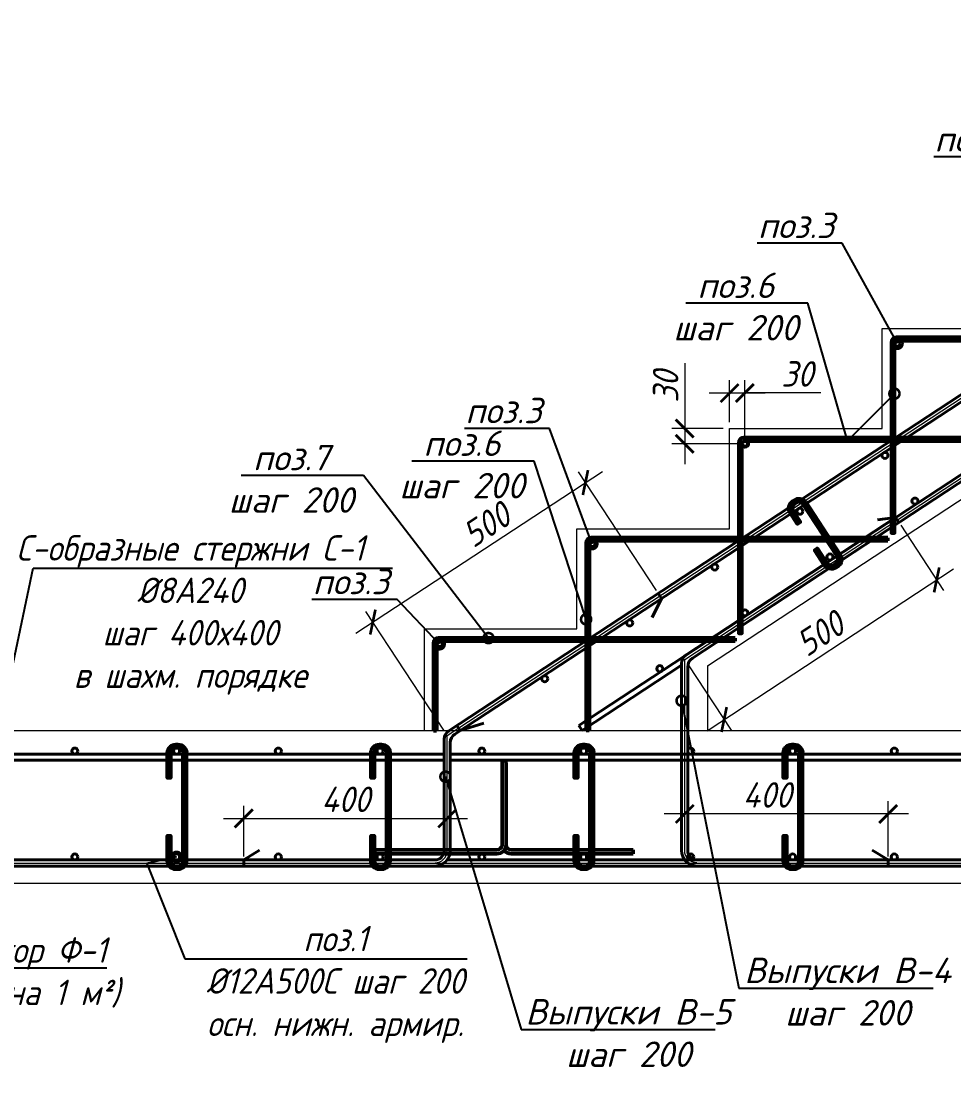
# Model space of a CAD drawing. Header units: millimetres. Extents: x 504091 to 2165846, y 135022 to 442887.
# Drawn here: x 1273794 to 1275628, y 234439 to 236512 of the extents above; entities that cross this region are included whole.
import ezdxf
from ezdxf import colors
from ezdxf.entities.mleader import LeaderData, LeaderLine
from ezdxf.math import Vec2, Vec3

# ---------------------------------------------------------------- set-up
doc = ezdxf.new("R2010")
doc.units = ezdxf.units.MM
doc.layers.get('Defpoints').update_dxf_attribs({"color": 255})
doc.layers.add('!Defpoints', color=255, linetype='Continuous', lineweight=5, plot=False)
for name, color, linetype, lineweight in [('Арматура 12', 26, 'Continuous', 50), ('К_Арматура 8', 134, 'Continuous', 50), ('КР_Арматура 12', 174, 'Continuous', 40), ('Монолит тонкий', 204, 'Continuous', 9), ('Размер', 7, 'Continuous', 13), ('Размеры КР', 164, 'Continuous', 9)]:
    doc.layers.add(name, color=color, linetype=linetype, lineweight=lineweight)
doc.layers.add('Контур', color=7, linetype='Continuous')
doc.styles.add('GOST 2.304_new', font='isocpeur.ttf', dxfattribs={"width": 0.9, "oblique": 15})
doc.linetypes.add('зигзаг', pattern='A,0.00254,-5.08,[131,ltypeshp.shx,S=5.08,R=0,X=-5.08,Y=0],-10.16,[131,ltypeshp.shx,S=5.08,R=180,X=5.08,Y=0],-5.08', length=20.32254)
doc.dimstyles.new('SPDS 1_20', dxfattribs={"dimscale": 20, "dimtxt": 2.5, "dimasz": 1.77, "dimexe": 1.25, "dimexo": 0.625, "dimtad": 1, "dimdec": 0, "dimrnd": 0.001, "dimtxsty": 'GOST 2.304_new', "dimblk": 'ARCHTICK', "dimcen": 2.5, "dimdle": 2, "dimclrt": 256, "dimadec": 0, "dimazin": 2, "dimtfac": 0.75, "dimtdec": 0, "dimtmove": 1, "dimatfit": 3, "dimfxl": 0, "dimtolj": 1, "dimlwd": 9, "dimlwe": 9, "dimarcsym": 0})

# ---------------------------------------------------------------- blocks, each defined once
blk = doc.blocks.new('_DotSmall')
at = {"color": 0, "linetype": 'ByBlock', "lineweight": 35, "const_width": 0.5}
blk.add_lwpolyline([(-0.0625, 0, 1), (0.0625, 0, 1)], format="xyb", close=True, dxfattribs=at)
blk = doc.blocks.new('_ArchTick')
at = {"color": 0, "linetype": 'ByBlock', "const_width": 0.15}
blk.add_lwpolyline([(-0.5, -0.5), (0.5, 0.5)], dxfattribs=at)
blk = doc.blocks.new('*D2921')
at = {"layer": 'Defpoints', "color": 0, "lineweight": 20, "transparency": 16777216}
for p in [(1275516.7, 235530.6), (1275594.1, 235412.8), (1275098.8, 235256)]:
    blk.add_point(p, dxfattribs=at)
at = {"layer": 'Размеры КР', "color": 0, "lineweight": 9, "transparency": 16777216}
for p, q in [((1275523.6, 235520.1), (1275607.8, 235391.9)), ((1275142.8, 235116.2), (1275627.5, 235434.7)), ((1275105.7, 235245.5), (1275190, 235117.3))]:
    blk.add_line(p, q, dxfattribs=at)
at = {"layer": 'Размеры КР', "color": 0, "lineweight": 9, "transparency": 16777216, "xscale": 35.4, "yscale": 35.4, "zscale": 35.4}
for p, rotation in [((1275594.1, 235412.8), 33.31156834365187), ((1275176.3, 235138.2), 213.3115683436519)]:
    blk.add_blockref('_ArchTick', p, dxfattribs=dict(at, rotation=rotation))
at = {"layer": 'Размеры КР', "lineweight": 20, "transparency": 16777216, "insert": (1275364.6, 235306.8), "char_height": 50, "attachment_point": 5, "rotation": 33.3116, "style": 'GOST 2.304_new'}
blk.add_mtext('\\A1;500', dxfattribs=at)
blk = doc.blocks.new('*D2922')
at = {"layer": 'Defpoints', "color": 0, "lineweight": 20, "transparency": 16777216}
for p in [(1274903.7, 235604.2), (1275050, 235381.5), (1274632.1, 235107)]:
    blk.add_point(p, dxfattribs=at)
at = {"layer": 'Размеры КР', "color": 0, "lineweight": 9, "transparency": 16777216}
for p, q in [((1274452.4, 235307.8), (1274937.2, 235626.2)), ((1275043.2, 235391.9), (1274890, 235625.1)), ((1274625.2, 235117.5), (1274472.1, 235350.7))]:
    blk.add_line(p, q, dxfattribs=at)
at = {"layer": 'Размеры КР', "color": 0, "lineweight": 9, "transparency": 16777216, "xscale": 35.4, "yscale": 35.4, "zscale": 35.4}
for p, rotation in [((1274903.7, 235604.2), 33.29157162025434), ((1274485.8, 235329.8), 213.2915716202543)]:
    blk.add_blockref('_ArchTick', p, dxfattribs=dict(at, rotation=rotation))
at = {"layer": 'Размеры КР', "lineweight": 20, "transparency": 16777216, "insert": (1274708.7, 235521), "char_height": 50, "attachment_point": 5, "rotation": 33.2916, "style": 'GOST 2.304_new'}
blk.add_mtext('\\A1;500', dxfattribs=at)
blk = doc.blocks.new('*D2923')
at = {"layer": 'Defpoints', "color": 0, "lineweight": 20, "transparency": 16777216}
for p in [(1275098.8, 234952.5), (1275098.8, 234933.4), (1275498.8, 234856.1)]:
    blk.add_point(p, dxfattribs=at)
at = {"layer": 'Контур', "color": 0, "lineweight": 9, "transparency": 16777216}
for p, q in [((1275098.8, 234945.9), (1275098.8, 234977.5)), ((1275498.8, 234868.6), (1275498.8, 234977.5)), ((1275538.8, 234952.5), (1275058.8, 234952.5))]:
    blk.add_line(p, q, dxfattribs=at)
at = {"layer": 'Контур', "color": 0, "lineweight": 9, "transparency": 16777216, "xscale": 35.4, "yscale": 35.4, "zscale": 35.4, "rotation": 180}
blk.add_blockref('_ArchTick', (1275098.8, 234952.5), dxfattribs=at)
at = {"layer": 'Контур', "color": 0, "lineweight": 9, "transparency": 16777216, "xscale": 35.4, "yscale": 35.4, "zscale": 35.4}
blk.add_blockref('_ArchTick', (1275498.8, 234952.5), dxfattribs=at)
at = {"layer": 'Контур', "lineweight": 20, "transparency": 16777216, "insert": (1275260.6, 234990), "char_height": 50, "attachment_point": 5, "style": 'GOST 2.304_new'}
blk.add_mtext('\\A1;400', dxfattribs=at)
blk = doc.blocks.new('*D2924')
at = {"layer": 'Defpoints', "color": 0, "lineweight": 20, "transparency": 16777216}
for p in [(1274632.1, 234943.8), (1274632.1, 234902.3), (1274232.1, 234856.1)]:
    blk.add_point(p, dxfattribs=at)
at = {"layer": 'Контур', "color": 0, "lineweight": 9, "transparency": 16777216}
for p, q in [((1274232.1, 234868.6), (1274232.1, 234968.8)), ((1274632.1, 234914.8), (1274632.1, 234968.8)), ((1274192.1, 234943.8), (1274672.1, 234943.8))]:
    blk.add_line(p, q, dxfattribs=at)
at = {"layer": 'Контур', "color": 0, "lineweight": 9, "transparency": 16777216, "xscale": 35.4, "yscale": 35.4, "zscale": 35.4, "rotation": 180}
blk.add_blockref('_ArchTick', (1274232.1, 234943.8), dxfattribs=at)
at = {"layer": 'Контур', "color": 0, "lineweight": 9, "transparency": 16777216, "xscale": 35.4, "yscale": 35.4, "zscale": 35.4}
blk.add_blockref('_ArchTick', (1274632.1, 234943.8), dxfattribs=at)
at = {"layer": 'Контур', "lineweight": 20, "transparency": 16777216, "insert": (1274432.1, 234981.3), "char_height": 50, "attachment_point": 5, "style": 'GOST 2.304_new'}
blk.add_mtext('\\A1;400', dxfattribs=at)
blk = doc.blocks.new('A$C087e266e')
at = {"layer": 'К_Арматура 8', "ltscale": 40}
for p, q in [((-29.1, 68.4), (-29.1, -93.2)), ((-21.1, 68.4), (-21.1, -93.2)), ((-279.1, -103.2), (-39.1, -103.2)), ((-279.1, -103.2), (-279.1, -111.2)), ((228.9, -103.2), (-11.1, -103.2)), ((228.9, -103.2), (228.9, -111.2)), ((-279.1, -111.2), (-39.1, -111.2)), ((228.9, -111.2), (-11.1, -111.2))]:
    blk.add_line(p, q, dxfattribs=at)
for centre, radius, start, end in [((-25.1, 68.4), 4, 0, 180), ((-39.1, -93.2), 10, 270, 0), ((-11.1, -93.2), 18, 180, 270), ((-11.1, -93.2), 10, 180, 270), ((-39.1, -93.2), 18, 270, 321.0576)]:
    blk.add_arc(centre, radius, start, end, dxfattribs=at)
blk = doc.blocks.new('*D2944')
at = {"layer": 'Defpoints', "color": 0, "lineweight": 20, "transparency": 16777216}
for p in [(1275217.1, 235780.3), (1275187.1, 235710.3), (1275217.1, 235680.3)]:
    blk.add_point(p, dxfattribs=at)
at = {"layer": 'Контур', "color": 0, "lineweight": 9, "transparency": 16777216}
for p, q in [((1275187.1, 235722.8), (1275187.1, 235805.3)), ((1275217.1, 235692.8), (1275217.1, 235805.3)), ((1275147.1, 235780.3), (1275257.1, 235780.3)), ((1275366.1, 235780.3), (1275217.1, 235780.3))]:
    blk.add_line(p, q, dxfattribs=at)
at = {"layer": 'Контур', "color": 0, "lineweight": 9, "transparency": 16777216, "xscale": 35.4, "yscale": 35.4, "zscale": 35.4, "rotation": 180}
blk.add_blockref('_ArchTick', (1275187.1, 235780.3), dxfattribs=at)
at = {"layer": 'Контур', "color": 0, "lineweight": 9, "transparency": 16777216, "xscale": 35.4, "yscale": 35.4, "zscale": 35.4}
blk.add_blockref('_ArchTick', (1275217.1, 235780.3), dxfattribs=at)
at = {"layer": 'Контур', "lineweight": 20, "transparency": 16777216, "insert": (1275319.9, 235817.8), "char_height": 50, "attachment_point": 5, "style": 'GOST 2.304_new'}
blk.add_mtext('\\A1;30', dxfattribs=at)
blk = doc.blocks.new('*D2945')
at = {"layer": 'Defpoints', "color": 0, "lineweight": 20, "transparency": 16777216}
for p in [(1275187.1, 235710.3), (1275098.8, 235680.3), (1275217.1, 235680.3)]:
    blk.add_point(p, dxfattribs=at)
at = {"layer": 'Контур', "color": 0, "lineweight": 9, "transparency": 16777216}
for p, q in [((1275098.8, 235838.8), (1275098.8, 235710.3)), ((1275098.8, 235750.3), (1275098.8, 235640.3)), ((1275174.6, 235710.3), (1275073.8, 235710.3)), ((1275204.6, 235680.3), (1275073.8, 235680.3))]:
    blk.add_line(p, q, dxfattribs=at)
at = {"layer": 'Контур', "color": 0, "lineweight": 9, "transparency": 16777216, "xscale": 35.4, "yscale": 35.4, "zscale": 35.4}
for p, rotation in [((1275098.8, 235710.3), 90), ((1275098.8, 235680.3), 270)]:
    blk.add_blockref('_ArchTick', p, dxfattribs=dict(at, rotation=rotation))
at = {"layer": 'Контур', "lineweight": 20, "transparency": 16777216, "insert": (1275061.3, 235792.6), "char_height": 50, "attachment_point": 5, "rotation": 90, "style": 'GOST 2.304_new'}
blk.add_mtext('\\A1;30', dxfattribs=at)

msp = doc.modelspace()

# ---------------------------------------------------------------- linework, layer by layer
at = {"layer": '!Defpoints', "lineweight": 15, "ltscale": 100}
for points in [[(1274608.0874, 234856.6158, 0.414213562), (1274632.0874, 234880.6158), (1274632.0874, 235107.0122), (1279153.897, 238076.3338)], [(1275122.8384, 234856.6158, -0.414213562), (1275098.8384, 234880.6158), (1275098.8384, 235255.9759), (1279390.5344, 238076.3338)], [(1272387.0874, 234856.1307), (1279701.5007, 234856.1307, 0.414213562), (1279721.5007, 234876.1307), (1279721.5007, 238056.3338)]]:
    msp.add_lwpolyline(points, format="xyb", dxfattribs=at)
at = {"layer": 'Арматура 12', "lineweight": 53, "ltscale": 20}
for p, q in [((1274905.0874, 235485.3338), (1274905.0874, 235116.3338)), ((1274911.0874, 235483.3338), (1274911.0874, 235116.3338)), ((1275497.8937, 235495.3338), (1274915.0874, 235495.3338)), ((1275497.8937, 235489.3338), (1274917.0874, 235489.3338)), ((1275497.8937, 235489.3338), (1275497.8937, 235495.3338)), ((1275197.8937, 235298.3338), (1274615.0874, 235298.3338)), ((1275197.8937, 235292.3338), (1274617.0874, 235292.3338)), ((1275197.8937, 235292.3338), (1275197.8937, 235298.3338)), ((1274605.0874, 235288.3338), (1274605.0874, 235116.3338)), ((1274611.0874, 235286.3338), (1274611.0874, 235116.3338)), ((1274605.0874, 235116.3338), (1274611.0874, 235116.3338)), ((1274911.0874, 235116.3338), (1274905.0874, 235116.3338))]:
    msp.add_line(p, q, dxfattribs=at)
for points in [[(1275517.0874, 235883.3338), (1276097.8937, 235883.3338), (1276097.8937, 235889.3338), (1275515.0874, 235889.3338, 0.414213562), (1275505.0874, 235879.3338), (1275505.0874, 235505.0109), (1275511.0874, 235505.0109), (1275511.0874, 235877.3338)], [(1275217.0874, 235686.3338), (1275797.8937, 235686.3338), (1275797.8937, 235692.3338), (1275215.0874, 235692.3338, 0.414213562), (1275205.0874, 235682.3338), (1275205.0874, 235308.0109), (1275211.0874, 235308.0109), (1275211.0874, 235680.3338)], [(1275331.0701, 235562.738, 0.385584486), (1275317.7482, 235564.4405), (1275314.534, 235562.3298, 0.414213562), (1275311.5206, 235547.7895), (1275325.6026, 235526.0755), (1275320.5873, 235522.7821), (1275306.5053, 235544.4961, -0.414213562), (1275311.2406, 235567.3451), (1275314.4548, 235569.4558, -0.394921318), (1275336.0827, 235566.0355, -0.242110317)], [(1275403.292, 235463.694), (1275404.2559, 235462.226, -0.414213562), (1275399.5206, 235439.377), (1275396.3064, 235437.2664, -0.414213562), (1275373.4574, 235442.0017), (1275354.3356, 235471.2958), (1275359.3509, 235474.5892), (1275378.4727, 235445.2951, 0.414213562), (1275393.013, 235442.2817), (1275396.2272, 235444.3924, 0.414213562), (1275399.2406, 235458.9326), (1275398.2766, 235460.4006)], [(1274113.2284, 235070.1307, 0.468919726), (1274102.7284, 235083.0346), (1274098.8831, 235083.0346, 0.414213562), (1274088.3831, 235072.5346), (1274088.3831, 235023.619), (1274082.3831, 235023.619), (1274082.3831, 235072.5346, -0.414213562), (1274098.8831, 235089.0346), (1274102.7284, 235089.0346, -0.450955437), (1274119.2284, 235070.1307, -0.242110317)], [(1274513.2284, 235070.1307, 0.468919726), (1274502.7284, 235083.0346), (1274498.8831, 235083.0346, 0.414213562), (1274488.3831, 235072.5346), (1274488.3831, 235023.619), (1274482.3831, 235023.619), (1274482.3831, 235072.5346, -0.414213562), (1274498.8831, 235089.0346), (1274502.7284, 235089.0346, -0.450955437), (1274519.2284, 235070.1307, -0.242110317)], [(1274913.2284, 235070.1307, 0.468919726), (1274902.7284, 235083.0346), (1274898.8831, 235083.0346, 0.414213562), (1274888.3831, 235072.5346), (1274888.3831, 235023.619), (1274882.3831, 235023.619), (1274882.3831, 235072.5346, -0.414213562), (1274898.8831, 235089.0346), (1274902.7284, 235089.0346, -0.450955437), (1274919.2284, 235070.1307, -0.242110317)], [(1275323.9793, 235070.1307, 0.468919726), (1275313.4793, 235083.0346), (1275309.6341, 235083.0346, 0.414213562), (1275299.1341, 235072.5346), (1275299.1341, 235023.619), (1275293.1341, 235023.619), (1275293.1341, 235072.5346, -0.414213562), (1275309.6341, 235089.0346), (1275313.4793, 235089.0346, -0.450955437), (1275329.9793, 235070.1307, -0.242110317)], [(1274119.2284, 234862.1307), (1274119.2284, 234860.3746, -0.414213562), (1274102.7284, 234843.8746), (1274098.8831, 234843.8746, -0.414213562), (1274082.3831, 234860.3746), (1274082.3831, 234909.3045), (1274088.3831, 234909.3045), (1274088.3831, 234860.3746, 0.414213562), (1274098.8831, 234849.8746), (1274102.7284, 234849.8746, 0.414213562), (1274113.2284, 234860.3746), (1274113.2284, 234862.1307)], [(1274519.2284, 234862.1307), (1274519.2284, 234860.3746, -0.414213562), (1274502.7284, 234843.8746), (1274498.8831, 234843.8746, -0.414213562), (1274482.3831, 234860.3746), (1274482.3831, 234909.3045), (1274488.3831, 234909.3045), (1274488.3831, 234860.3746, 0.414213562), (1274498.8831, 234849.8746), (1274502.7284, 234849.8746, 0.414213562), (1274513.2284, 234860.3746), (1274513.2284, 234862.1307)], [(1274919.2284, 234862.1307), (1274919.2284, 234860.3746, -0.414213562), (1274902.7284, 234843.8746), (1274898.8831, 234843.8746, -0.414213562), (1274882.3831, 234860.3746), (1274882.3831, 234909.3045), (1274888.3831, 234909.3045), (1274888.3831, 234860.3746, 0.414213562), (1274898.8831, 234849.8746), (1274902.7284, 234849.8746, 0.414213562), (1274913.2284, 234860.3746), (1274913.2284, 234862.1307)], [(1275329.9793, 234862.1307), (1275329.9793, 234860.3746, -0.414213562), (1275313.4793, 234843.8746), (1275309.6341, 234843.8746, -0.414213562), (1275293.1341, 234860.3746), (1275293.1341, 234909.3045), (1275299.1341, 234909.3045), (1275299.1341, 234860.3746, 0.414213562), (1275309.6341, 234849.8746), (1275313.4793, 234849.8746, 0.414213562), (1275323.9793, 234860.3746), (1275323.9793, 234862.1307)]]:
    msp.add_lwpolyline(points, format="xyb", dxfattribs=at)
for points in [[(1275398.3713, 235460.2488), (1275331.0701, 235562.738)], [(1275336.0827, 235566.0355), (1275403.3855, 235463.544)]]:
    msp.add_lwpolyline(points, dxfattribs=at)
for points in [[(1274113.2284, 234862.1307), (1274113.2284, 235070.1307), (1274119.2284, 235070.1307), (1274119.2284, 234862.1307)], [(1274513.2284, 234862.1307), (1274513.2284, 235070.1307), (1274519.2284, 235070.1307), (1274519.2284, 234862.1307)], [(1274913.2284, 234862.1307), (1274913.2284, 235070.1307), (1274919.2284, 235070.1307), (1274919.2284, 234862.1307)], [(1275323.9793, 234862.1307), (1275323.9793, 235070.1307), (1275329.9793, 235070.1307), (1275329.9793, 234862.1307)]]:
    msp.add_lwpolyline(points, close=True, dxfattribs=at)
for centre in [(1275517.0874, 235877.3338), (1275217.0874, 235680.3338), (1274917.0874, 235483.3338), (1274617.0874, 235286.3338)]:
    msp.add_circle(centre, 6, dxfattribs=at)
for centre in [(1274915.0874, 235485.3338), (1274615.0874, 235288.3338)]:
    msp.add_arc(centre, 10, 90, 180, dxfattribs=at)
at = {"layer": 'КР_Арматура 12', "ltscale": 12}
for p, q in [((1274635.1094, 235116.1747), (1279067.9325, 238027.0618)), ((1274890.682, 235126.3622), (1279304.6269, 238027.058)), ((1274647.1094, 235109.6987), (1279071.5203, 238015.0618)), ((1275113.8543, 235258.6642), (1279308.217, 238015.058)), ((1275513.3933, 235535.5871), (1275477.9165, 235530.9345)), ((1275519.9801, 235525.5564), (1275513.3933, 235535.5871)), ((1275053.3249, 235376.4468), (1275034.579, 235339.0372)), ((1275053.3249, 235376.4468), (1275046.7381, 235386.4775)), ((1274897.2723, 235116.3338), (1275092.8384, 235244.8533)), ((1274657.2137, 235116.3338), (1274650.6269, 235126.3645)), ((1274657.2137, 235116.3338), (1274703.8662, 235131.2604)), ((1274897.2723, 235116.3338), (1274890.682, 235126.3622)), ((1274626.0874, 234880.1307), (1274626.0874, 235099.4569)), ((1274638.0874, 234880.6158), (1274638.0874, 235092.9809)), ((1272387.0874, 235070.1307), (1274626.0874, 235070.1307)), ((1274626.0874, 235070.1307), (1272387.0874, 235070.1307)), ((1280046.5007, 235070.1307), (1274638.0874, 235070.1307)), ((1272387.0874, 235058.1307), (1274626.0874, 235058.1307)), ((1274626.0874, 235058.1307), (1272387.0874, 235058.1307)), ((1280046.5007, 235058.1307), (1274638.0874, 235058.1307)), ((1274232.0874, 234862.1307), (1274263.3686, 234881.2633)), ((1275498.8384, 234862.1307), (1275467.5571, 234881.2633)), ((1272387.0874, 234862.1307), (1274608.0877, 234862.1307)), ((1274232.0874, 234862.1307), (1274232.0874, 234850.1307)), ((1275498.8384, 234862.1307), (1275498.8384, 234850.1307))]:
    msp.add_line(p, q, dxfattribs=at)
for points in [[(1272387.0874, 234850.1307), (1279707.5007, 234850.1307, 0.414213562), (1279727.5007, 234870.1307), (1279727.5007, 238056.3338)], [(1274631.6715, 234862.1307), (1279695.5007, 234862.1307, 0.414213562), (1279715.5007, 234882.1307), (1279715.5007, 238056.3338)], [(1275122.8384, 234850.1307, -0.40291951), (1275092.8384, 234880.6158), (1275092.8384, 235248.4238, -0.252520986), (1275101.8546, 235265.1377), (1275513.3933, 235535.5871)], [(1275122.8384, 234862.1307, -0.414213562), (1275104.8384, 234880.1307), (1275104.8384, 235241.9505, -0.252520986), (1275113.8546, 235258.6644), (1275519.9801, 235525.5564)]]:
    msp.add_lwpolyline(points, format="xyb", dxfattribs=at)
for centre in [(1275492.3484, 235657.5611), (1275551.3502, 235567.7107), (1275325.1709, 235547.781), (1275384.2109, 235457.8724), (1275157.9933, 235438.0011), (1275217.0716, 235348.0341), (1274990.854, 235328.1628), (1275049.9323, 235238.1958), (1274823.7147, 235218.3244), (1273900.0874, 235076.1307), (1274100.0874, 235076.1307), (1274300.0874, 235076.1307), (1274500.0874, 235076.1307), (1274700.0874, 235076.1307), (1274900.0874, 235076.1307), (1275110.8384, 235076.1307), (1275310.8384, 235076.1307), (1275510.8384, 235076.1307), (1273900.0874, 234868.1307), (1274100.0874, 234868.1307), (1274300.0874, 234868.1307), (1274500.0874, 234868.1307), (1274700.0874, 234868.1307), (1274900.0874, 234868.1307), (1275110.8384, 234868.1307), (1275310.8384, 234868.1307), (1275510.8384, 234868.1307)]:
    msp.add_circle(centre, 6, dxfattribs=at)
for centre, radius, start, end in [((1274646.0874, 235099.4569), 20, 123.2915716, 180), ((1274658.0874, 235092.9809), 20, 123.2915716, 180), ((1274607.2431, 234880.9655), 30.8463, 271.568503, 359.350372), ((1274608.0874, 234880.1307), 18, 270, 0)]:
    msp.add_arc(centre, radius, start, end, dxfattribs=at)
at = {"layer": 'Монолит тонкий', "lineweight": 13, "ltscale": 100}
for p, q in [((1275143.8384, 235243.6672), (1279146.8841, 237874.3338)), ((1275143.8384, 235243.6672), (1275143.8384, 235116.3338)), ((1275143.8384, 235116.3338), (1279566.5007, 235116.3338)), ((1272367.0874, 234816.3338), (1280066.5007, 234816.3338))]:
    msp.add_line(p, q, dxfattribs=at)
msp.add_lwpolyline([(1272867.0874, 235116.3338), (1274587.0874, 235116.3338), (1274587.0874, 235316.3338), (1274887.0874, 235316.3338), (1274887.0874, 235513.3338), (1275187.0874, 235513.3338), (1275187.0874, 235710.3338), (1275487.0874, 235710.3338), (1275487.0874, 235907.3338), (1275787.0874, 235907.3338)], dxfattribs=at)
at = {"layer": 'Размеры КР', "linetype": 'зигзаг', "lineweight": 20}
msp.add_line((1274587.0874, 235116.3338), (1275143.8384, 235116.3338), dxfattribs=at)

# ---------------------------------------------------------------- block references
at = {"layer": 'Размеры КР', "lineweight": 20, "xscale": -1}
msp.add_blockref('A$C087e266e', (1274718.7678, 234985.3409), dxfattribs=at)

# ---------------------------------------------------------------- dimensions: what is measured, and where the dimension line sits
at = {"layer": 'Контур', "lineweight": 20}
for base, p1, p2, picture, middle in [((1275217.0874, 235780.2919), (1275187.0874, 235710.3338), (1275217.0874, 235680.3338), '*D2944', (1275319.8817, 235794.7387)), ((1275098.8384, 234952.5172), (1275498.8384, 234856.1307), (1275098.8384, 234933.358), '*D2923', (1275260.5606, 234952.5172))]:
    dim = msp.add_linear_dim(base=base, p1=p1, p2=p2, dimstyle='SPDS 1_20', dxfattribs=at)
    dim.commit()
    dim.dimension.update_dxf_attribs({"geometry": picture, "text_midpoint": middle, "dimtype": 160})
dim = msp.add_linear_dim(base=(1275098.7858, 235680.3338), p1=(1275187.0874, 235710.3338), p2=(1275217.0874, 235680.3338), angle=90, dimstyle='SPDS 1_20', dxfattribs=at)
dim.commit()
dim.dimension.update_dxf_attribs({"geometry": '*D2945', "text_midpoint": (1275085.2053, 235792.5797), "dimtype": 160})
dim = msp.add_linear_dim(base=(1274632.0874, 234943.8122), p1=(1274232.0874, 234856.1307), p2=(1274632.0874, 234902.3472), dimstyle='SPDS 1_20', dxfattribs=at)
dim.commit()
dim.dimension.update_dxf_attribs({"geometry": '*D2924', "text_midpoint": (1274432.0874, 234981.3122)})
at = {"layer": 'Размеры КР', "lineweight": 20}
dim = msp.add_linear_dim(base=(1274903.743, 235604.2364), p1=(1274632.0874, 235107.0122), p2=(1275050.0315, 235381.4621), angle=33.2915716, dimstyle='SPDS 1_20', dxfattribs=at)
dim.commit()
dim.dimension.update_dxf_attribs({"geometry": '*D2922', "text_midpoint": (1274729.2433, 235489.6483), "dimtype": 161})
dim = msp.add_aligned_dim(p1=(1275098.8384, 235255.9759), p2=(1275516.6867, 235530.5717), distance=-140.9688, dimstyle='SPDS 1_20', dxfattribs=at)
dim.commit()
dim.dimension.update_dxf_attribs({"geometry": '*D2921', "text_midpoint": (1275364.5867, 235306.8054)})

# ---------------------------------------------------------------- leaders
at = {"layer": 'Размер', "ltscale": 20}
ml = msp.add_multileader_mtext('Standard', dxfattribs=at)
ml.set_content('\\A1;{\\W1;поз.3}', color=256, style='GOST 2.304_new')
ml.set_leader_properties()
ml.set_arrow_properties(name='DOTSMALL')
ml.build(insert=Vec2(0, 0))
ml.multileader.update_dxf_attribs({"text_left_attachment_type": 6, "text_right_attachment_type": 6, "dogleg_length": 4, "arrow_head_size": 40})
ctx = ml.context
ctx.base_point, ctx.char_height, ctx.arrow_head_size, ctx.landing_gap_size, ctx.plane_origin = Vec3(1275582.3064, 236244.8498), 50, 40, 0, Vec3(1229757.2166, 527410.103)
ctx.left_attachment, ctx.right_attachment, ctx.text_align_type = 6, 6, 1
notes = []
notes.append((ctx, [(0, (1, 1, 0), (1275755.5821, 236244.8498), (-1, 0), 8, [(0, [(1275817.0874, 236074.3338)], 0, [])])]))
ctx.mtext.insert, ctx.mtext.rotation, ctx.mtext.width, ctx.mtext.alignment, ctx.mtext.flow_direction = Vec3(1275664.9442, 236304.8498), 6.283185307, 511.854399, 2, 5
ml = msp.add_multileader_mtext('Standard', dxfattribs=at)
ml.set_content('\\A1;{\\W1;поз.3}', color=256, style='GOST 2.304_new')
ml.set_leader_properties()
ml.set_arrow_properties(name='DOTSMALL')
ml.build(insert=Vec2(0, 0))
ml.multileader.update_dxf_attribs({"text_left_attachment_type": 6, "text_right_attachment_type": 6, "dogleg_length": 4, "arrow_head_size": 40})
ctx = ml.context
ctx.base_point, ctx.char_height, ctx.arrow_head_size, ctx.landing_gap_size, ctx.plane_origin = Vec3(1275235.2836, 236074.8207), 50, 40, 0, Vec3(1229457.2166, 527213.103)
ctx.left_attachment, ctx.right_attachment, ctx.text_align_type = 6, 6, 1
notes.append((ctx, [(0, (1, 1, 0), (1275408.5593, 236074.8207), (-1, 0), 8, [(0, [(1275517.0874, 235877.3338)], 0, [])])]))
ctx.mtext.insert, ctx.mtext.rotation, ctx.mtext.width, ctx.mtext.alignment, ctx.mtext.flow_direction = Vec3(1275317.9214, 236134.8207), 6.283185307, 511.854399, 2, 5
ml = msp.add_multileader_mtext('Standard', dxfattribs=at)
ml.set_content('\\A1;{\\W1;поз.6\\Pшаг 200}', color=256, style='GOST 2.304_new')
ml.set_leader_properties()
ml.set_arrow_properties(name='DOTSMALL')
ml.build(insert=Vec2(0, 0))
ml.multileader.update_dxf_attribs({"text_left_attachment_type": 6, "text_right_attachment_type": 6, "dogleg_length": 4, "arrow_head_size": 40})
ctx = ml.context
ctx.base_point, ctx.char_height, ctx.arrow_head_size, ctx.landing_gap_size, ctx.plane_origin = Vec3(1275065.4014, 235956.987), 50, 40, 0, Vec3(1229420.503, 527065.6462)
ctx.left_attachment, ctx.right_attachment, ctx.text_align_type = 6, 6, 1
notes.append((ctx, [(0, (1, 1, 0), (1275341.1771, 235956.987), (-1, 0), 8, [(1, [(1275511.0874, 235778.9538), (1275418.8685, 235686.3338)], 0, [])])]))
ctx.mtext.insert, ctx.mtext.rotation, ctx.mtext.width, ctx.mtext.alignment, ctx.mtext.flow_direction = Vec3(1275199.2893, 236016.987), 6.283185307, 511.854399, 2, 5
ml = msp.add_multileader_mtext('Standard', dxfattribs=at)
ml.set_content('\\A1;{\\W1;поз.3}', color=256, style='GOST 2.304_new')
ml.set_leader_properties()
ml.set_arrow_properties(name='DOTSMALL')
ml.build(insert=Vec2(0, 0))
ml.multileader.update_dxf_attribs({"text_left_attachment_type": 6, "text_right_attachment_type": 6, "dogleg_length": 4, "arrow_head_size": 40})
ctx = ml.context
ctx.base_point, ctx.char_height, ctx.arrow_head_size, ctx.landing_gap_size, ctx.plane_origin = Vec3(1274660.1361, 235710.7486), 50, 40, 0, Vec3(1228857.2166, 526819.103)
ctx.left_attachment, ctx.right_attachment, ctx.text_align_type = 6, 6, 1
notes.append((ctx, [(0, (1, 1, 0), (1274833.4118, 235710.7486), (-1, 0), 8, [(0, [(1274917.0874, 235483.3338)], 0, [])])]))
ctx.mtext.insert, ctx.mtext.rotation, ctx.mtext.width, ctx.mtext.alignment, ctx.mtext.flow_direction = Vec3(1274742.7739, 235770.7486), 6.283185307, 511.854399, 2, 5
ml = msp.add_multileader_mtext('Standard', dxfattribs=at)
ml.set_content('\\A1;{\\W1;поз.6\\Pшаг 200}', color=256, style='GOST 2.304_new')
ml.set_leader_properties()
ml.set_arrow_properties(name='DOTSMALL')
ml.build(insert=Vec2(0, 0))
ml.multileader.update_dxf_attribs({"text_left_attachment_type": 6, "text_right_attachment_type": 6, "dogleg_length": 4, "arrow_head_size": 40})
ctx = ml.context
ctx.base_point, ctx.char_height, ctx.arrow_head_size, ctx.landing_gap_size, ctx.plane_origin = Vec3(1274527.0569, 235646.4766), 50, 40, 0, Vec3(1228802.6333, 526652.0979)
ctx.left_attachment, ctx.right_attachment, ctx.text_align_type = 6, 6, 1
notes.append((ctx, [(0, (1, 1, 0), (1274802.8326, 235646.4766), (-1, 0), 8, [(1, [(1274905.0874, 235335.2059)], 0, [])])]))
ctx.mtext.insert, ctx.mtext.rotation, ctx.mtext.width, ctx.mtext.alignment, ctx.mtext.flow_direction = Vec3(1274660.9447, 235706.4766), 6.283185307, 511.854399, 2, 5
ml = msp.add_multileader_mtext('Standard', dxfattribs=at)
ml.set_content('\\A1;{\\W1;поз.7\\Pшаг 200}', color=256, style='GOST 2.304_new')
ml.set_leader_properties()
ml.set_arrow_properties(name='DOTSMALL')
ml.build(insert=Vec2(0, 0))
ml.multileader.update_dxf_attribs({"text_left_attachment_type": 6, "text_right_attachment_type": 6, "dogleg_length": 4, "arrow_head_size": 40})
ctx = ml.context
ctx.base_point, ctx.char_height, ctx.arrow_head_size, ctx.landing_gap_size, ctx.plane_origin = Vec3(1274191.5406, 235618.2321), 50, 40, 0, Vec3(1228688.7241, 526489.0695)
ctx.left_attachment, ctx.right_attachment, ctx.text_align_type = 6, 6, 1
notes.append((ctx, [(0, (1, 1, 0), (1274467.3163, 235618.2321), (-1, 0), 8, [(1, [(1274713.1656, 235298.3338)], 0, [])])]))
ctx.mtext.insert, ctx.mtext.rotation, ctx.mtext.width, ctx.mtext.alignment, ctx.mtext.flow_direction = Vec3(1274325.4285, 235678.2321), 6.283185307, 511.854399, 2, 5
ml = msp.add_multileader_mtext('Standard', dxfattribs=at)
ml.set_content('\\A1;С-образные стержни С-1 %%C8А240\\Pшаг 400х400\\Pв шахм. порядке ', color=256, style='GOST 2.304_new')
ml.set_leader_properties()
ml.set_arrow_properties(name='DOTSMALL')
ml.build(insert=Vec2(0, 0))
ml.multileader.update_dxf_attribs({"text_left_attachment_type": 6, "text_right_attachment_type": 6, "arrow_head_size": 40})
ctx = ml.context
ctx.base_point, ctx.char_height, ctx.arrow_head_size, ctx.landing_gap_size, ctx.plane_origin = Vec3(1273826.0002, 235435.6034), 50, 40, 0, Vec3(1271562.3811, 264641.7874)
ctx.left_attachment, ctx.right_attachment, ctx.text_align_type = 6, 6, 1
notes.append((ctx, [(1, (1, 1, 0), (1273818.0002, 235435.6034), (1, 0), 8, [(1, [(1273719.2284, 234966.1307)], 0, [])])]))
ctx.mtext.insert, ctx.mtext.rotation, ctx.mtext.width, ctx.mtext.alignment, ctx.mtext.flow_direction = Vec3(1274126.9426, 235500.6034), 6.283185307, 691.770084, 2, 5
ml = msp.add_multileader_mtext('Standard', dxfattribs=at)
ml.set_content('\\A1;{\\W1;поз.3}', color=256, style='GOST 2.304_new')
ml.set_leader_properties()
ml.set_arrow_properties(name='DOTSMALL')
ml.build(insert=Vec2(0, 0))
ml.multileader.update_dxf_attribs({"text_left_attachment_type": 6, "text_right_attachment_type": 6, "dogleg_length": 4, "arrow_head_size": 40})
ctx = ml.context
ctx.base_point, ctx.char_height, ctx.arrow_head_size, ctx.landing_gap_size, ctx.plane_origin = Vec3(1274360.1361, 235374.502), 50, 40, 0, Vec3(1228557.2166, 526622.103)
ctx.left_attachment, ctx.right_attachment, ctx.text_align_type = 6, 6, 1
notes.append((ctx, [(0, (1, 1, 0), (1274533.4118, 235374.502), (-1, 0), 8, [(0, [(1274617.0874, 235286.3338)], 0, [])])]))
ctx.mtext.insert, ctx.mtext.rotation, ctx.mtext.width, ctx.mtext.alignment, ctx.mtext.flow_direction = Vec3(1274442.7739, 235434.502), 6.283185307, 511.854399, 2, 5
ml = msp.add_multileader_mtext('Standard', dxfattribs=at)
ml.set_content('\\A1;{\\W1;Выпуски В-4\\Pшаг 200}', color=256, style='GOST 2.304_new')
ml.set_leader_properties()
ml.set_arrow_properties(name='DOTSMALL')
ml.build(insert=Vec2(0, 0))
ml.multileader.update_dxf_attribs({"text_left_attachment_type": 6, "text_right_attachment_type": 6, "dogleg_length": 4, "arrow_head_size": 40})
ctx = ml.context
ctx.base_point, ctx.char_height, ctx.arrow_head_size, ctx.landing_gap_size, ctx.plane_origin = Vec3(1275213.2515, 234609.9269), 50, 40, 0, Vec3(1231223.2253, 525115.4115)
ctx.left_attachment, ctx.right_attachment, ctx.text_align_type = 6, 6, 1
notes.append((ctx, [(1, (1, 1, 0), (1275205.2515, 234609.9269), (1, 0), 8, [(1, [(1275092.8384, 235175.2445)], 0, [])])]))
ctx.mtext.insert, ctx.mtext.rotation, ctx.mtext.width, ctx.mtext.alignment, ctx.mtext.flow_direction = Vec3(1275419.149, 234669.9269), 6.283185307, 511.854399, 2, 5
ml = msp.add_multileader_mtext('Standard', dxfattribs=at)
ml.set_content('\\A1;{\\W1;Выпуски В-5\\Pшаг 200}', color=256, style='GOST 2.304_new')
ml.set_leader_properties()
ml.set_arrow_properties(name='DOTSMALL')
ml.build(insert=Vec2(0, 0))
ml.multileader.update_dxf_attribs({"text_left_attachment_type": 6, "text_right_attachment_type": 6, "dogleg_length": 4, "arrow_head_size": 40})
ctx = ml.context
ctx.base_point, ctx.char_height, ctx.arrow_head_size, ctx.landing_gap_size, ctx.plane_origin = Vec3(1274785.1101, 234528.5619), 50, 40, 0, Vec3(1230758.9258, 524966.129)
ctx.left_attachment, ctx.right_attachment, ctx.text_align_type = 6, 6, 1
notes.append((ctx, [(1, (1, 1, 0), (1274777.1101, 234528.5619), (1, 0), 8, [(1, [(1274628.539, 235025.962)], 0, [])])]))
ctx.mtext.insert, ctx.mtext.rotation, ctx.mtext.width, ctx.mtext.alignment, ctx.mtext.flow_direction = Vec3(1274988.5076, 234588.5619), 6.283185307, 511.854399, 2, 5
ml = msp.add_multileader_mtext('Standard', dxfattribs=at)
ml.set_content('\\A1;Фиксатор Ф-1 \\P(1,5 шт на 1 м²)', color=256, style='GOST 2.304_new')
ml.set_leader_properties()
ml.set_arrow_properties(name='DOTSMALL')
ml.build(insert=Vec2(0, 0))
ml.multileader.update_dxf_attribs({"text_left_attachment_type": 6, "text_right_attachment_type": 6, "arrow_head_size": 40})
ctx = ml.context
ctx.base_point, ctx.char_height, ctx.arrow_head_size, ctx.landing_gap_size, ctx.plane_origin = Vec3(1273517.9178, 234650.0396), 50, 40, 0, Vec3(1274424.1242, 263933.6099)
ctx.left_attachment, ctx.right_attachment, ctx.text_align_type = 6, 6, 1
notes.append((ctx, [(0, (1, 1, 0), (1273509.9178, 234650.0396), (1, 0), 8, [(1, [(1273433.0056, 235002.8272)], 0, [])])]))
ctx.mtext.insert, ctx.mtext.width, ctx.mtext.alignment, ctx.mtext.flow_direction = Vec3(1273768.7768, 234710.0396), 543.43425, 2, 5
ml = msp.add_multileader_mtext('Standard', dxfattribs=at)
ml.set_content('\\A1;поз.1\\P%%C12А500С шаг 200\\Pосн. нижн. армир.', color=256, style='GOST 2.304_new')
ml.set_leader_properties()
ml.set_arrow_properties(name='DOTSMALL')
ml.build(insert=Vec2(0, 0))
ml.multileader.update_dxf_attribs({"text_left_attachment_type": 6, "text_right_attachment_type": 6, "arrow_head_size": 40})
ctx = ml.context
ctx.base_point, ctx.char_height, ctx.arrow_head_size, ctx.landing_gap_size, ctx.plane_origin = Vec3(1274124.4987, 234667.5542), 50, 40, 0, Vec3(1271994.1831, 263726.2922)
ctx.left_attachment, ctx.right_attachment, ctx.text_align_type = 6, 6, 1
notes.append((ctx, [(1, (1, 1, 0), (1274116.4987, 234667.5542), (1, 0), 8, [(0, [(1274100.0874, 234868.1307), (1274041.7215, 234855.0827)], 0, [])])]))
ctx.mtext.insert, ctx.mtext.rotation, ctx.mtext.width, ctx.mtext.alignment, ctx.mtext.flow_direction = Vec3(1274412.2424, 234732.5542), 6.283185307, 821.237763, 2, 5
for ctx, leaders in notes:
    for number, flags, end, landing, length, lines in leaders:
        leader = LeaderData()
        leader.index, (leader.has_last_leader_line, leader.has_dogleg_vector, leader.attachment_direction) = number, flags
        leader.last_leader_point, leader.dogleg_vector, leader.dogleg_length = Vec3(end), Vec3(landing), length
        for number, points, colour, breaks in lines:
            line = LeaderLine()
            line.index, line.vertices, line.color, line.breaks = number, Vec3.list(points), colors.encode_raw_color(colour), breaks
            leader.lines.append(line)
        ctx.leaders.append(leader)

doc.saveas('drawing.dxf')
